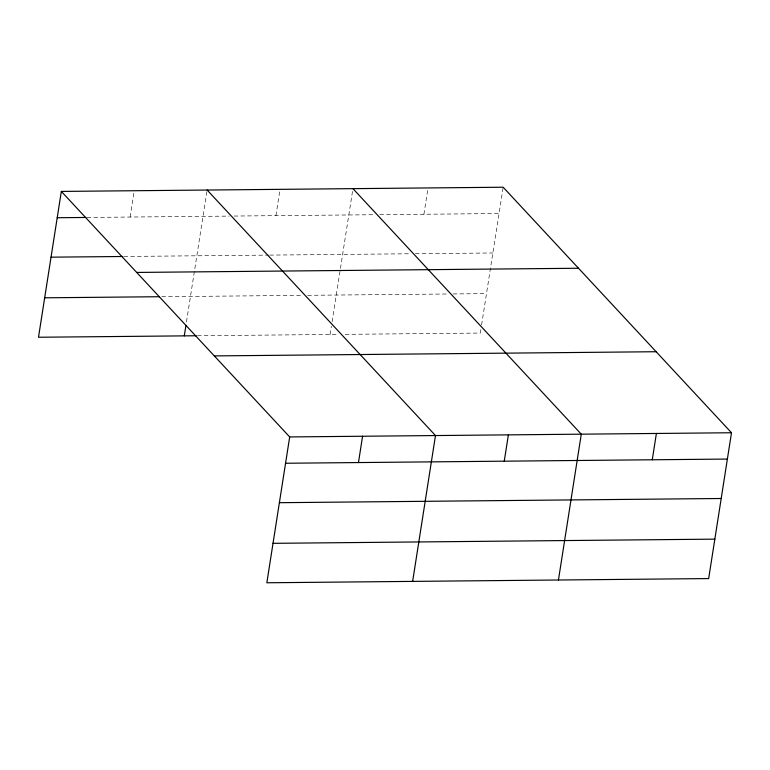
<?xml version="1.0" encoding="UTF-8"?>
<svg xmlns="http://www.w3.org/2000/svg" width="770" height="770" viewBox="0 0 770 770"><rect width="100%" height="100%" fill="white"/><g stroke="black" fill="none" stroke-linecap="round" stroke-linejoin="round"><path stroke-width="0.58" stroke-dasharray="3.85 2.89" d="M130.12 217.044L134.24 190.729M186.475 321.947L207.14 190.036M275.92 215.658L280.039 189.343M330.099 334.488L331.369 326.364M332.101 321.725L352.756 189.795M423.923 214.252L428.043 187.938M480.855 329.579L480.316 333.064L344.402 334.353M481.587 324.94L503.156 187.226M87.097 217.448L229.306 216.101M234.09 216.052L375.048 214.715M379.812 214.666L499.027 213.54M123.941 256.477L268.547 255.111M269.741 255.101L410.593 253.763M415.367 253.715L492.858 252.983M161.796 296.7L302.812 295.362M307.596 295.314L448.342 293.986M453.106 293.938L486.496 293.62M197.447 335.749L338.444 334.411"/><path stroke-width="1.16" d="M61.34 191.422L289.684 436.936L266.844 582.774L708.66 578.578L731.5 432.75L503.156 187.226L61.34 191.422L38.5 337.25L196.254 335.758M184.299 335.874L185.936 325.431M358.464 462.558L362.583 436.244M412.643 581.389L435.483 435.55L207.14 190.036M504.263 461.172L508.383 434.867M558.443 580.003L581.283 434.174L352.939 188.65M652.267 459.777L656.396 433.462M57.221 217.727L85.903 217.458M51.041 257.17L122.748 256.497M136.694 272.436L578.511 268.249M44.679 297.807L159.4 296.719M214.33 355.913L656.146 351.726M289.684 436.936L731.5 432.75M285.564 463.251L727.381 459.064M279.385 502.695L721.201 498.498M273.023 543.331L714.839 539.144"/></g></svg>
